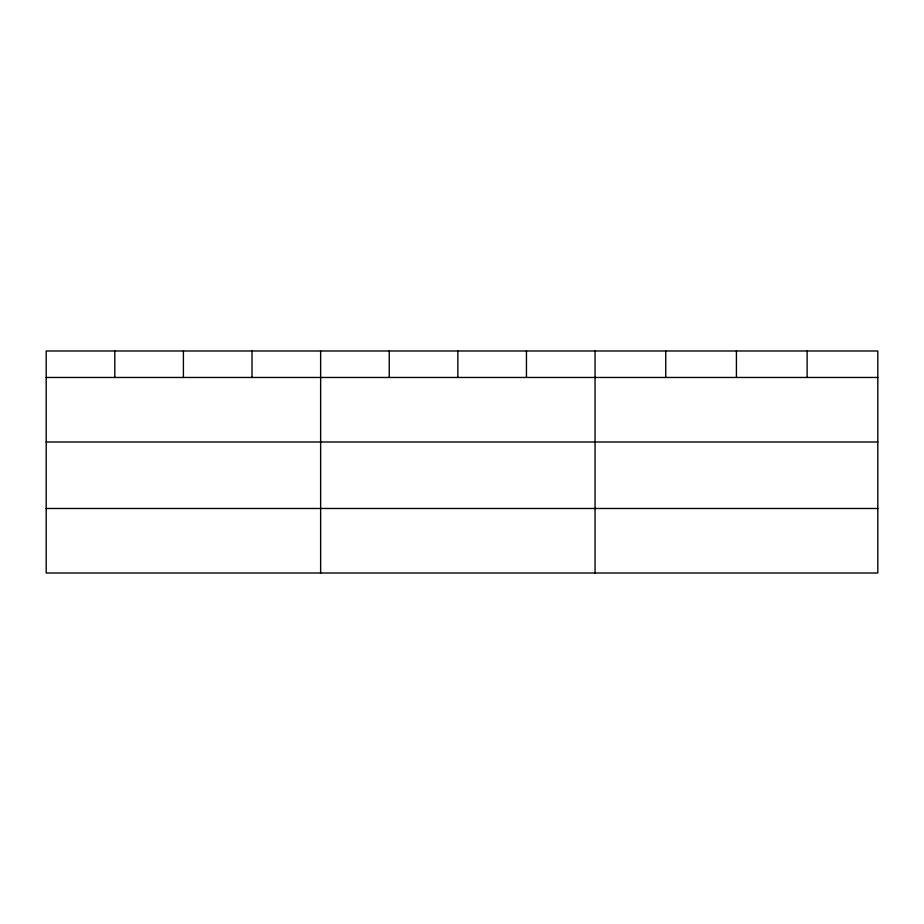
<?xml version="1.0" encoding="UTF-8"?>
<svg xmlns="http://www.w3.org/2000/svg" width="924" height="924" viewBox="0 0 924 924"><rect width="100%" height="100%" fill="white"/><g stroke="black" fill="none" stroke-linecap="round" stroke-linejoin="round"><path stroke-width="1.39" d="M877.8 441.995L877.8 350.993L46.2 350.993L46.2 573.007L877.8 573.007L877.8 441.995L46.2 441.995M46.2 377.466L877.8 377.466M46.2 508.477L877.8 508.477M807.114 350.993L807.114 377.466M736.428 350.993L736.428 377.466M665.742 350.993L665.742 377.466M595.056 350.993L595.056 573.007M526.449 350.993L526.449 377.466M457.842 350.993L457.842 377.466M389.235 350.993L389.235 377.466M320.628 350.993L320.628 573.007M252.021 350.993L252.021 377.466M183.414 350.993L183.414 377.466M114.807 350.993L114.807 377.466"/></g></svg>
